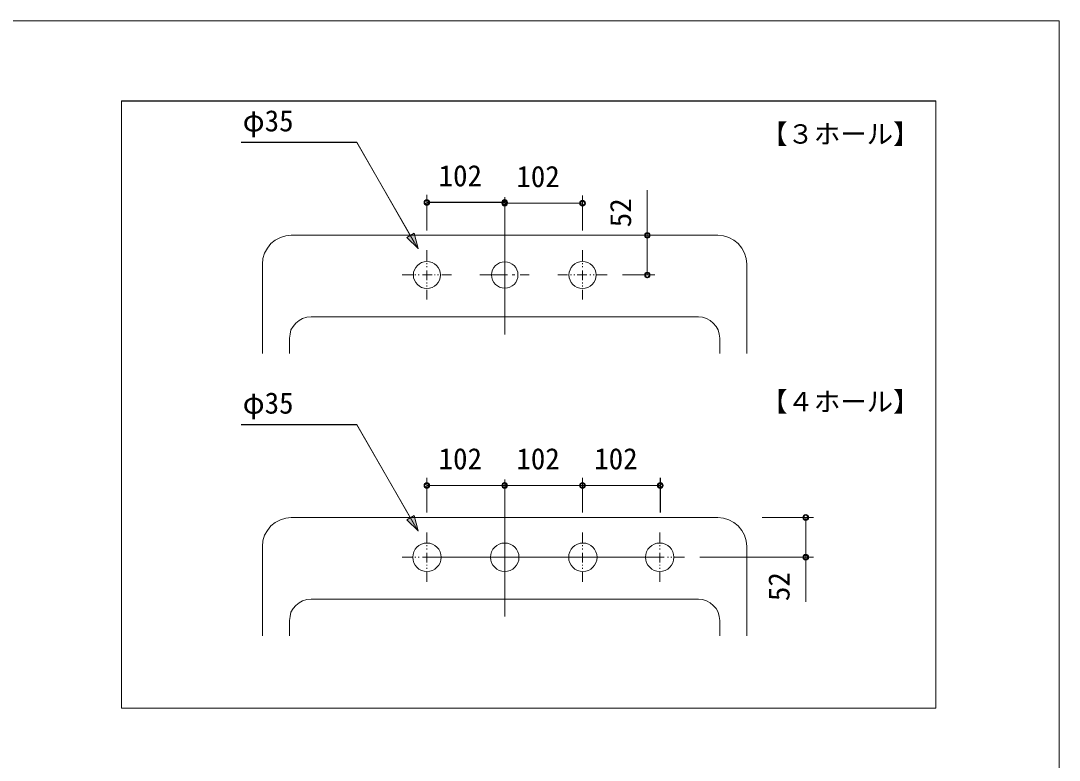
# Model space of a CAD drawing. Units: millimetres, scale not verified. Extents: x -1392 to 1350, y -947 to 991.
# Drawn here: x -11 to 1350, y 22 to 991 of the extents above; entities that cross this region are included whole.
import ezdxf
from ezdxf.enums import TextEntityAlignment as Align

# ---------------------------------------------------------------- set-up
doc = ezdxf.new("R2010")
doc.units = ezdxf.units.MM
doc.header["$LTSCALE"] = 10
for name, color, linetype, lineweight in [('0-1_レイヤー_1', 7, 'Continuous', 18), ('0-7', 7, 'Continuous', 5), ('F-0', 7, 'Continuous', 5)]:
    doc.layers.add(name, color=color, linetype=linetype, lineweight=lineweight)
doc.styles.add('ＭＳ ゴシック', font='')
doc.styles.get('ＭＳ ゴシック').set_extended_font_data('MS Gothic')

msp = doc.modelspace()

# ---------------------------------------------------------------- linework, layer by layer
at = {"layer": '0-1_レイヤー_1', "color": 5}
for p, q in [((277.75, 831.91), (429.3, 831.91)), ((429.3, 831.91), (504.65, 700.68)), ((521.16, 716.77), (521.16, 762.91)), ((809.88, 709.99), (809.88, 769.26)), ((521.16, 753.17), (623.19, 753.17)), ((623.19, 759.94), (623.19, 728.19)), ((623.19, 754.44), (623.19, 743.01)), ((623.19, 754.44), (623.19, 742.16)), ((623.19, 751.9), (725.21, 751.9)), ((725.21, 716.77), (725.21, 762.06)), ((623.19, 717.61), (623.19, 714.22)), ((800.14, 709.99), (820.04, 709.99)), ((809.88, 657.92), (809.88, 709.99)), ((623.19, 707.03), (623.19, 675.28)), ((623.19, 664.69), (623.19, 661.31)), ((623.19, 654.11), (623.19, 622.36)), ((777.7, 657.92), (820.04, 657.92)), ((623.19, 611.78), (623.19, 608.39)), ((623.19, 601.19), (623.19, 580.45)), ((277.75, 461.92), (429.3, 461.92)), ((429.3, 461.92), (504.65, 330.69)), ((521.16, 346.77), (521.16, 392.07)), ((521.16, 381.91), (623.19, 381.91)), ((623.19, 389.95), (623.19, 358.2)), ((623.19, 384.45), (623.19, 372.17)), ((623.19, 384.45), (623.19, 372.17)), ((623.19, 381.91), (725.21, 381.91)), ((725.21, 346.77), (725.21, 392.07)), ((725.21, 381.91), (827.23, 381.91)), ((827.23, 346.77), (827.23, 392.07)), ((623.19, 347.62), (623.19, 344.23)), ((623.19, 337.03), (623.19, 305.28)), ((960.58, 340), (1027.89, 340)), ((1017.73, 287.93), (1017.73, 340)), ((521.16, 287.93), (552.91, 287.93)), ((563.5, 287.93), (566.88, 287.93)), ((574.08, 287.93), (605.83, 287.93)), ((616.41, 287.93), (619.8, 287.93)), ((623.19, 294.7), (623.19, 291.31)), ((627, 287.93), (658.75, 287.93)), ((669.33, 287.93), (672.72, 287.93)), ((679.91, 287.93), (711.66, 287.93)), ((722.25, 287.93), (725.63, 287.93)), ((732.83, 287.93), (764.58, 287.93)), ((775.16, 287.93), (778.55, 287.93)), ((785.75, 287.93), (817.5, 287.93)), ((825.54, 287.93), (826.39, 287.93)), ((878.88, 287.93), (1027.89, 287.93)), ((1017.73, 287.93), (1017.73, 229.51)), ((623.19, 284.12), (623.19, 252.37)), ((623.19, 241.78), (623.19, 238.4)), ((623.19, 231.2), (623.19, 210.46))]:
    msp.add_line(p, q, dxfattribs=at)
at = {"layer": '0-1_レイヤー_1'}
for p, q in [((521.16, 689.67), (521.16, 690.52)), ((521.16, 676.55), (521.16, 689.25)), ((623.19, 689.67), (623.19, 690.52)), ((623.19, 676.55), (623.19, 689.25)), ((725.21, 689.67), (725.21, 690.52)), ((725.21, 676.55), (725.21, 689.25)), ((521.16, 672.31), (521.16, 673.58)), ((521.16, 668.08), (521.16, 669.35)), ((623.19, 672.31), (623.19, 673.58)), ((623.19, 668.08), (623.19, 669.35)), ((725.21, 672.31), (725.21, 673.58)), ((725.21, 668.08), (725.21, 669.35)), ((489.41, 657.92), (488.57, 657.92)), ((502.54, 657.92), (489.84, 657.92)), ((506.77, 657.92), (505.5, 657.92)), ((511, 657.92), (509.73, 657.92)), ((527.94, 657.92), (515.24, 657.92)), ((521.16, 651.15), (521.16, 663.85)), ((532.17, 657.92), (530.9, 657.92)), ((536.4, 657.92), (535.13, 657.92)), ((553.34, 657.92), (540.64, 657.92)), ((590.59, 657.92), (626.94, 657.92)), ((623.19, 651.15), (623.19, 663.85)), ((632.92, 657.92), (636.31, 657.92)), ((643.51, 657.92), (655.36, 657.92)), ((692.61, 657.92), (705.31, 657.92)), ((709.55, 657.92), (710.82, 657.92)), ((713.78, 657.92), (715.05, 657.92)), ((718.01, 657.92), (730.71, 657.92)), ((725.21, 651.15), (725.21, 663.85)), ((734.95, 657.92), (736.22, 657.92)), ((739.18, 657.92), (740.45, 657.92)), ((743.41, 657.92), (756.11, 657.92)), ((756.54, 657.92), (757.38, 657.92)), ((521.16, 646.91), (521.16, 648.19)), ((521.16, 642.68), (521.16, 643.95)), ((623.19, 646.91), (623.19, 648.19)), ((623.19, 642.68), (623.19, 643.95)), ((725.21, 646.91), (725.21, 648.19)), ((725.21, 642.68), (725.21, 643.95)), ((521.16, 625.75), (521.16, 638.45)), ((623.19, 625.75), (623.19, 638.45)), ((725.21, 625.75), (725.21, 638.45)), ((521.16, 319.68), (521.16, 320.52)), ((521.16, 306.55), (521.16, 319.25)), ((623.19, 319.68), (623.19, 320.52)), ((623.19, 306.55), (623.19, 319.25)), ((725.21, 319.68), (725.21, 320.52)), ((725.21, 306.55), (725.21, 319.25)), ((826.39, 319.68), (826.39, 320.52)), ((826.39, 306.55), (826.39, 319.25)), ((521.16, 302.32), (521.16, 303.59)), ((623.19, 302.32), (623.19, 303.59)), ((725.21, 302.32), (725.21, 303.59)), ((826.39, 302.32), (826.39, 303.59)), ((489.41, 287.93), (488.57, 287.93)), ((502.54, 287.93), (489.84, 287.93)), ((506.77, 287.93), (505.5, 287.93)), ((511, 287.93), (509.73, 287.93)), ((527.94, 287.93), (515.24, 287.93)), ((521.16, 298.09), (521.16, 299.36)), ((521.16, 281.16), (521.16, 293.85)), ((522.01, 287.93), (521.16, 287.93)), ((561.8, 287.93), (530.05, 287.93)), ((532.17, 287.93), (530.9, 287.93)), ((536.4, 287.93), (535.13, 287.93)), ((553.34, 287.93), (540.64, 287.93)), ((572.39, 287.93), (569, 287.93)), ((614.72, 287.93), (582.97, 287.93)), ((590.59, 287.93), (622.34, 287.93)), ((625.3, 287.93), (621.92, 287.93)), ((623.19, 298.09), (623.19, 299.36)), ((623.19, 281.16), (623.19, 293.85)), ((632.92, 287.93), (636.31, 287.93)), ((667.64, 287.93), (635.89, 287.93)), ((643.51, 287.93), (655.36, 287.93)), ((678.22, 287.93), (674.83, 287.93)), ((720.55, 287.93), (688.8, 287.93)), ((692.61, 287.93), (705.31, 287.93)), ((709.55, 287.93), (710.82, 287.93)), ((713.78, 287.93), (715.05, 287.93)), ((718.01, 287.93), (730.71, 287.93)), ((725.21, 298.09), (725.21, 299.36)), ((725.21, 281.16), (725.21, 293.85)), ((731.14, 287.93), (727.75, 287.93)), ((734.95, 287.93), (736.22, 287.93)), ((739.18, 287.93), (740.45, 287.93)), ((773.47, 287.93), (741.72, 287.93)), ((743.41, 287.93), (756.11, 287.93)), ((756.54, 287.93), (757.38, 287.93)), ((784.05, 287.93), (780.67, 287.93)), ((794.21, 287.93), (806.91, 287.93)), ((826.39, 287.93), (794.64, 287.93)), ((811.15, 287.93), (812.42, 287.93)), ((815.38, 287.93), (816.65, 287.93)), ((819.61, 287.93), (832.31, 287.93)), ((826.39, 298.09), (826.39, 299.36)), ((826.39, 281.16), (826.39, 293.85)), ((836.55, 287.93), (837.82, 287.93)), ((840.78, 287.93), (842.05, 287.93)), ((845.01, 287.93), (857.71, 287.93)), ((858.14, 287.93), (858.98, 287.93)), ((521.16, 276.92), (521.16, 278.19)), ((521.16, 272.69), (521.16, 273.96)), ((623.19, 276.92), (623.19, 278.19)), ((623.19, 272.69), (623.19, 273.96)), ((725.21, 276.92), (725.21, 278.19)), ((725.21, 272.69), (725.21, 273.96)), ((826.39, 276.92), (826.39, 278.19)), ((826.39, 272.69), (826.39, 273.96)), ((521.16, 255.75), (521.16, 268.46)), ((623.19, 255.75), (623.19, 268.46)), ((725.21, 255.75), (725.21, 268.46)), ((826.39, 255.75), (826.39, 268.46))]:
    msp.add_line(p, q, dxfattribs=at)
at = {"layer": '0-1_レイヤー_1', "color": 5}
for points in [[(1188.34, 886.1), (120.69, 886.1), (120.69, 90.23), (1188.34, 90.23)], [(524.55, 753.17), (520.95, 756.98), (517.35, 753.17), (520.95, 749.36)], [(626.57, 753.17), (622.97, 756.98), (619.38, 753.17), (622.97, 749.36)], [(626.57, 752.11), (622.97, 755.71), (619.38, 752.11), (622.97, 748.52)], [(728.6, 752.11), (725, 755.71), (721.4, 752.11), (725, 748.52)], [(509.73, 692.63), (504.23, 712.53), (494.92, 707.03)], [(813.69, 709.99), (810.09, 713.8), (806.49, 709.99), (810.09, 706.18)], [(813.69, 657.92), (810.09, 661.73), (806.49, 657.92), (810.09, 654.11)], [(524.55, 382.12), (520.95, 385.72), (517.35, 382.12), (520.95, 378.52)], [(626.57, 382.12), (622.97, 385.72), (619.38, 382.12), (622.97, 378.52)], [(626.57, 382.12), (622.97, 385.72), (619.38, 382.12), (622.97, 378.52)], [(728.6, 382.12), (725, 385.72), (721.4, 382.12), (725, 378.52)], [(830.62, 382.12), (827.02, 385.72), (823.42, 382.12), (827.02, 378.52)], [(509.73, 322.64), (504.23, 342.54), (494.92, 337.03)], [(1021.54, 340), (1017.73, 343.81), (1013.92, 340), (1017.73, 336.19)], [(1021.54, 287.93), (1017.73, 291.74), (1013.92, 287.93), (1017.73, 284.12)]]:
    msp.add_lwpolyline(points, close=True, dxfattribs=at)
at = {"layer": '0-1_レイヤー_1'}
for points in [[(305.69, 555.05), (305.69, 671.89), (306.11, 679.51), (308.23, 686.71), (312.04, 693.06), (316.7, 698.99), (322.2, 703.64), (328.97, 707.03), (336.17, 709.14), (343.36, 709.99), (902.59, 709.99), (909.78, 709.14), (916.98, 707.03), (923.75, 703.64), (929.26, 698.99), (933.91, 693.06), (937.72, 686.71), (939.84, 679.51), (940.69, 671.89), (940.69, 555.05)], [(340.82, 555.05), (340.82, 574.95), (341.67, 580.45), (342.94, 585.96), (345.9, 590.61), (349.29, 594.85), (353.52, 598.23), (358.18, 600.77), (363.68, 602.46), (369.19, 602.89), (877.19, 602.89), (882.27, 602.46), (887.77, 600.77), (892.43, 598.23), (896.66, 594.85), (900.47, 590.61), (903.01, 585.96), (904.28, 580.45), (905.13, 574.95), (905.13, 555.05)], [(305.69, 185.06), (305.69, 301.9), (306.11, 309.52), (308.23, 316.71), (312.04, 323.06), (316.7, 328.99), (322.2, 333.65), (328.97, 337.03), (336.17, 339.15), (343.36, 340), (902.59, 340), (909.78, 339.15), (916.98, 337.03), (923.75, 333.65), (929.26, 328.99), (933.91, 323.06), (937.72, 316.71), (939.84, 309.52), (940.69, 301.9), (940.69, 185.06)], [(340.82, 185.06), (340.82, 204.96), (341.67, 210.46), (342.94, 215.96), (345.9, 220.62), (349.29, 224.85), (353.52, 228.24), (358.18, 230.78), (363.68, 232.47), (369.19, 232.89), (877.19, 232.89), (882.27, 232.47), (887.77, 230.78), (892.43, 228.24), (896.66, 224.85), (900.47, 220.62), (903.01, 215.96), (904.28, 210.46), (905.13, 204.96), (905.13, 185.06)]]:
    msp.add_lwpolyline(points, dxfattribs=at)
for centre, radius in [((521.16, 657.92), 17.78), ((623.19, 657.92), 17.36), ((725.21, 657.92), 17.78), ((521.16, 287.93), 18.63), ((623.19, 287.93), 18.63), ((725.63, 287.93), 18.63), ((826.39, 287.93), 18.63)]:
    msp.add_circle(centre, radius, dxfattribs=at)
at = {"layer": '0-7'}
for p, q in [((521.1, 716.41), (521.1, 762.91)), ((810.13, 709.91), (810.13, 768.9)), ((521.1, 752.91), (623.1, 752.91)), ((623.1, 759.91), (623.1, 580.09)), ((623.1, 754.41), (623.1, 742.91)), ((623.1, 754.41), (623.1, 741.91)), ((623.1, 751.91), (725.1, 751.91)), ((725.1, 716.41), (725.1, 761.91)), ((800.35, 709.91), (820.13, 709.91)), ((810.13, 657.91), (810.13, 709.91)), ((777.6, 657.91), (820.13, 657.91)), ((521.1, 346.41), (521.1, 391.91)), ((521.1, 381.91), (623.1, 381.91)), ((623.1, 389.91), (623.1, 210.09)), ((623.1, 384.41), (623.1, 371.91)), ((623.1, 384.41), (623.1, 371.91)), ((623.1, 381.91), (725.1, 381.91)), ((725.1, 346.41), (725.1, 391.91)), ((827.12, 346.41), (827.12, 391.91)), ((960.6, 339.91), (1027.85, 339.91)), ((1017.85, 287.91), (1017.85, 339.91)), ((521.1, 287.91), (826.6, 287.91)), ((879.1, 287.91), (1027.85, 287.91)), ((1017.85, 287.91), (1017.85, 229.52))]:
    msp.add_line(p, q, dxfattribs=at)
msp.add_lwpolyline([(120.85, 885.91), (1188.35, 885.91), (1188.35, 89.91), (120.85, 89.91)], close=True, dxfattribs=at)
for points in [[(277.7, 831.69), (429.24, 831.69), (509.7, 692.33)], [(277.7, 461.69), (429.24, 461.69), (509.7, 322.33)]]:
    msp.add_lwpolyline(points, dxfattribs=at)
for centre in [(521.1, 752.91), (623.1, 752.91), (623.1, 751.91), (725.1, 751.91), (810.13, 709.91), (810.13, 657.91), (521.1, 381.91), (623.1, 381.91), (623.1, 381.91), (725.1, 381.91), (827.12, 381.91), (1017.85, 339.91), (1017.85, 287.91)]:
    msp.add_circle(centre, 3.75, dxfattribs=at)
for points in [[(509.7, 692.33), (495.06, 706.97), (504.34, 712.33)], [(509.7, 322.33), (495.06, 336.97), (504.34, 342.33)]]:
    msp.add_solid(points, dxfattribs=at)
at = {"layer": 'F-0'}
msp.add_lwpolyline([(-1391.5, 991.14), (1350.16, 991.14), (1350.16, -947.41), (-1391.5, -947.41)], close=True, dxfattribs=at)

# ---------------------------------------------------------------- texts
at = {"layer": '0-7', "style": 'ＭＳ ゴシック'}
for s, p in [('φ35', (279.6, 837.79)), ('102', (536.48, 765.77)), ('102', (638.48, 764.77)), ('φ35', (279.6, 467.79)), ('102', (536.48, 394.77)), ('102', (638.48, 394.77)), ('102', (740.51, 394.77))]:
    msp.add_text(s, height=27.86, dxfattribs=at).set_placement(p, align=Align.BOTTOM_LEFT)
for p in [(797.27, 720.46), (1004.98, 230.47)]:
    msp.add_text('52', height=27.86, rotation=90, dxfattribs=at).set_placement(p, align=Align.BOTTOM_LEFT)
at = {"layer": 'F-0', "style": 'ＭＳ ゴシック'}
for s, p in [('【３ホール】', (959.27, 822.43)), ('【４ホール】', (959.27, 471.57))]:
    msp.add_text(s, height=25.38, dxfattribs=at).set_placement(p, align=Align.BOTTOM_LEFT)

doc.saveas('drawing.dxf')
